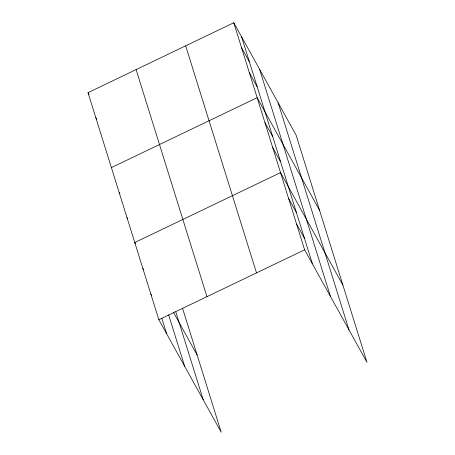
<?xml version="1.0" encoding="UTF-8"?>
<svg xmlns="http://www.w3.org/2000/svg" width="455" height="455" viewBox="0 0 455 455"><rect width="100%" height="100%" fill="white"/><g stroke="black" fill="none" stroke-linecap="round" stroke-linejoin="round"><path stroke-width="0.68" d="M182.609 308.467L221.221 432.25L158.852 319.728L88.014 92.661L233.779 22.75L296.148 135.272L366.986 362.339L304.617 249.818L233.779 22.75M111.39 167.594L257.155 97.683L319.524 210.204M158.852 319.728L304.617 249.818M241.571 47.73L249.403 61.863M249.363 72.703L257.2 86.842M264.946 122.662L272.784 136.796M272.738 147.636L280.576 161.775M342.899 285.137L280.53 172.616L134.765 242.526L135.448 243.755M288.561 198.346L296.393 212.485M296.586 224.082L304.423 238.221M88.014 92.661L89.038 94.509M95.806 117.64L96.83 119.483M119.182 192.573L119.864 193.802M126.973 217.547L127.656 218.781M173.304 312.05L197.14 355.048M142.796 268.262L143.479 269.491M150.821 293.993L151.845 295.841M278.153 102.802L348.991 329.869M259.612 69.353L330.449 296.421M241.611 36.889L312.454 263.957M185.674 45.819L256.512 272.886M136.113 69.592L206.957 296.66M175.772 311.777L203.226 399.786M168.629 314.866L184.685 366.332M161.832 318.29L166.689 333.868"/></g></svg>
